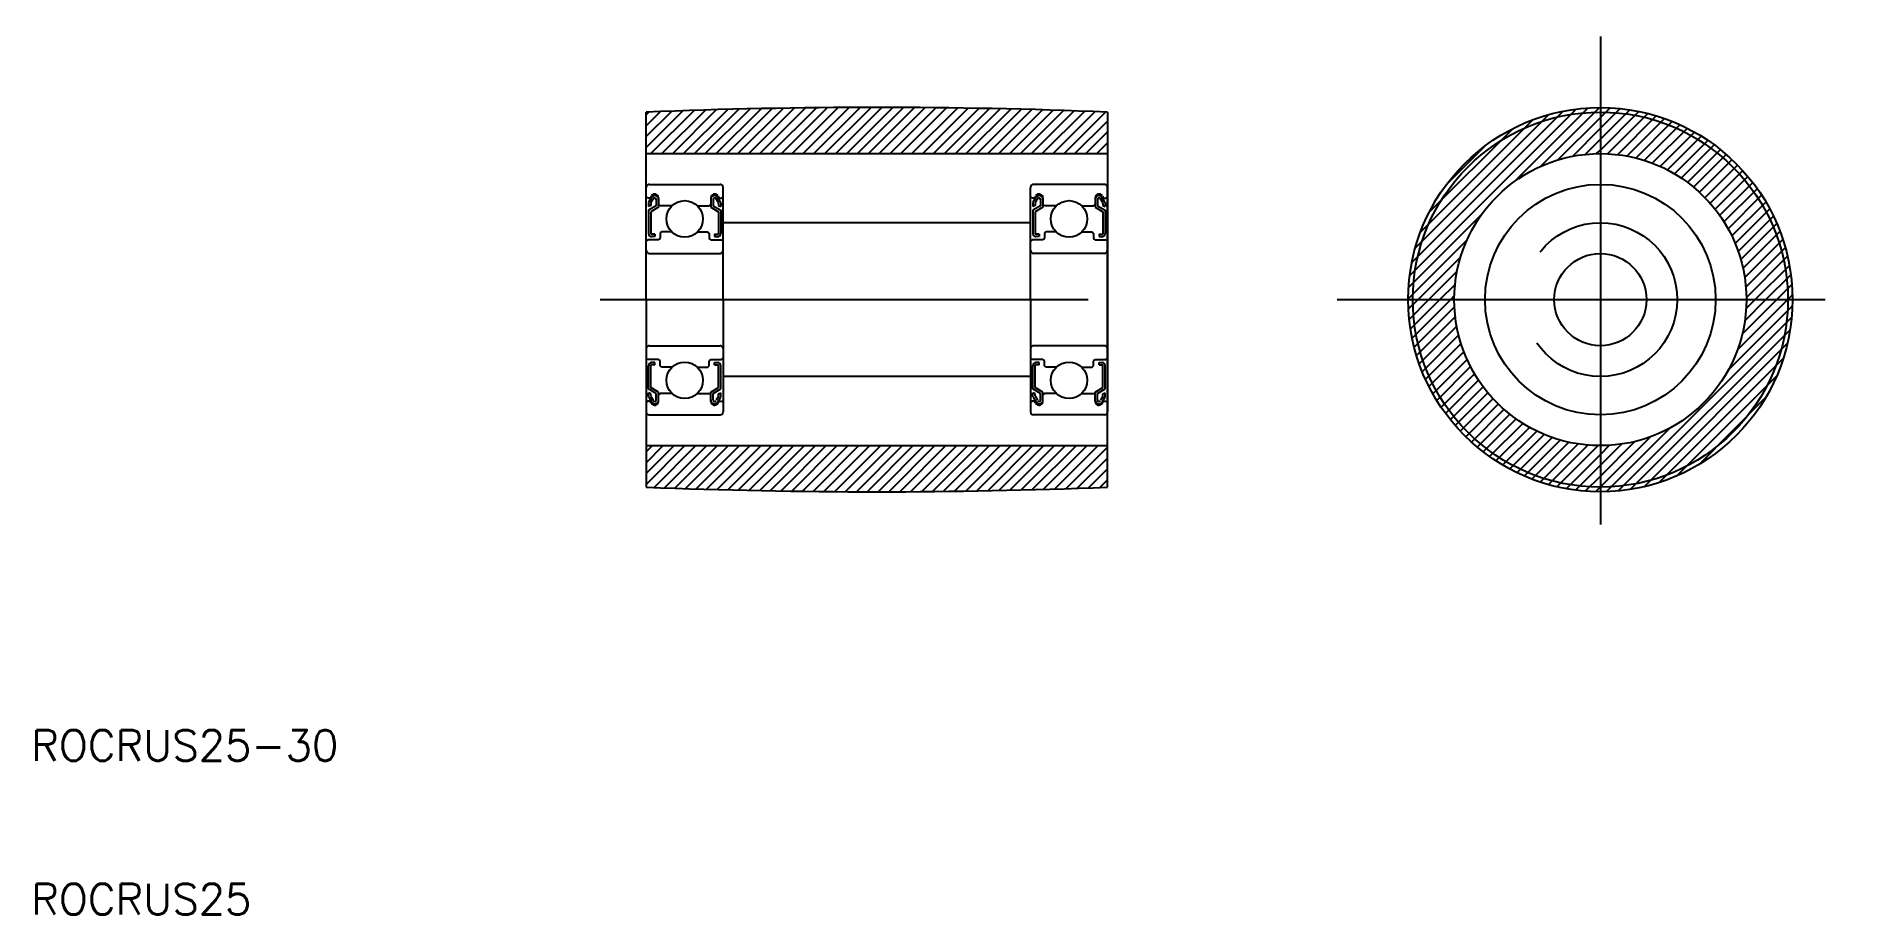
# Model space of a CAD drawing. Extents: x 10 to 129, y 10 to 67.
import ezdxf

# ---------------------------------------------------------------- set-up
doc = ezdxf.new("R2010")
doc.units = 0
doc.linetypes.add('CENTER', pattern=[50.8, 31.75, -6.35, 6.35, -6.35])
doc.linetypes.add('DASHED', pattern=[19.05, 12.7, -6.35])
doc.layers.get('0').update_dxf_attribs({"linetype": 'CONTINUOUS'})
doc.layers.add('CENTER', color=1, linetype='CENTER')
doc.styles.get("Standard").update_dxf_attribs({"font": 'txt.shx', "bigfont": 'extfont.shx'})

# ---------------------------------------------------------------- blocks, each defined once
blk = doc.blocks.new('*X1')
at = {"color": 0, "linetype": 'CONTINUOUS'}
for p, q in [((50, 59.9), (52.39, 62.29)), ((50, 60.61), (51.66, 62.26)), ((50, 61.31), (50.92, 62.24)), ((50, 62.02), (50.19, 62.21)), ((50.31, 59.5), (53.12, 62.31)), ((51.01, 59.5), (53.85, 62.33)), ((51.72, 59.5), (54.58, 62.36)), ((52.43, 59.5), (55.3, 62.37)), ((53.14, 59.5), (56.03, 62.39)), ((53.84, 59.5), (56.75, 62.41)), ((54.55, 59.5), (57.47, 62.42)), ((55.26, 59.5), (58.2, 62.44)), ((55.96, 59.5), (58.92, 62.45)), ((56.67, 59.5), (59.63, 62.46)), ((57.38, 59.5), (60.35, 62.47)), ((58.09, 59.5), (61.07, 62.48)), ((58.79, 59.5), (61.78, 62.49)), ((59.5, 59.5), (62.49, 62.49)), ((60.21, 59.5), (63.2, 62.5)), ((60.91, 59.5), (63.91, 62.5)), ((61.62, 59.5), (64.62, 62.5)), ((62.33, 59.5), (65.33, 62.5)), ((63.04, 59.5), (66.03, 62.5)), ((63.74, 59.5), (66.74, 62.5)), ((64.45, 59.5), (67.44, 62.49)), ((65.16, 59.5), (68.14, 62.49)), ((65.86, 59.5), (68.84, 62.48)), ((66.57, 59.5), (69.54, 62.47)), ((67.28, 59.5), (70.24, 62.46)), ((67.99, 59.5), (70.94, 62.45)), ((68.69, 59.5), (71.63, 62.44)), ((69.4, 59.5), (72.33, 62.43)), ((70.11, 59.5), (73.02, 62.41)), ((70.81, 59.5), (73.71, 62.4)), ((71.52, 59.5), (74.4, 62.38)), ((72.23, 59.5), (75.09, 62.36)), ((72.94, 59.5), (75.78, 62.35)), ((73.64, 59.5), (76.47, 62.32)), ((74.35, 59.5), (77.15, 62.3)), ((75.06, 59.5), (77.84, 62.28)), ((75.76, 59.5), (78.52, 62.26)), ((76.47, 59.5), (79.2, 62.23)), ((77.18, 59.5), (79.88, 62.2)), ((99.66, 51.57), (110.48, 62.4)), ((99.79, 52.42), (109.64, 62.26)), ((100.01, 53.34), (108.71, 62.04)), ((106.48, 57.69), (111.27, 62.47)), ((108.16, 58.66), (112, 62.5)), ((109.29, 59.09), (112.06, 61.85)), ((112.06, 61.85), (112.69, 62.48)), ((112.06, 61.15), (113.35, 62.43)), ((112.06, 60.44), (113.97, 62.35)), ((112.06, 59.73), (114.57, 62.24)), ((112.52, 59.49), (115.15, 62.11)), ((113.17, 59.43), (115.7, 61.96)), ((77.88, 59.5), (80, 61.62)), ((78.59, 59.5), (80, 60.91)), ((100.36, 54.39), (107.66, 61.7)), ((100.91, 55.66), (106.4, 61.15)), ((110.24, 59.32), (112.06, 61.15)), ((113.79, 59.34), (116.23, 61.78)), ((114.37, 59.21), (116.74, 61.59)), ((114.92, 59.06), (117.24, 61.38)), ((115.44, 58.88), (117.72, 61.15)), ((115.94, 58.67), (118.18, 60.9)), ((116.42, 58.44), (118.62, 60.64)), ((79.3, 59.5), (80, 60.2)), ((102.09, 57.54), (104.52, 59.97)), ((111.07, 59.45), (112.06, 60.44)), ((111.82, 59.5), (112.06, 59.73)), ((116.88, 58.19), (119.05, 60.36)), ((117.31, 57.91), (119.47, 60.07)), ((117.73, 57.62), (119.87, 59.76)), ((118.12, 57.31), (120.25, 59.44)), ((118.5, 56.98), (120.62, 59.1)), ((118.86, 56.63), (120.98, 58.75)), ((119.2, 56.27), (121.32, 58.39)), ((119.52, 55.88), (121.65, 58.01)), ((119.82, 55.47), (121.97, 57.62)), ((120.1, 55.05), (122.27, 57.21)), ((120.37, 54.61), (122.55, 56.79)), ((120.61, 54.14), (122.82, 56.35)), ((120.83, 53.65), (123.08, 55.9)), ((99.58, 50.79), (104.37, 55.58)), ((121.02, 53.14), (123.32, 55.43)), ((121.19, 52.6), (123.54, 54.95)), ((99.56, 50.06), (103.39, 53.9)), ((121.34, 52.04), (123.74, 54.44)), ((121.45, 51.44), (123.93, 53.92)), ((100.2, 50), (102.97, 52.76)), ((121.52, 50.81), (124.09, 53.38)), ((121.56, 50.14), (124.24, 52.82)), ((100.91, 50), (102.73, 51.82)), ((122.12, 50), (124.36, 52.23)), ((122.83, 50), (124.45, 51.62)), ((99.57, 49.37), (100.2, 50)), ((99.62, 48.71), (100.91, 50)), ((99.71, 48.09), (101.62, 50)), ((99.81, 47.49), (102.33, 50)), ((101.62, 50), (102.61, 50.99)), ((102.33, 50), (102.56, 50.24)), ((120.98, 46.73), (124.25, 50)), ((121.29, 47.75), (123.54, 50)), ((121.46, 48.63), (122.83, 50)), ((121.54, 49.42), (122.12, 50)), ((123.54, 50), (124.52, 50.98)), ((124.25, 50), (124.55, 50.31)), ((99.95, 46.91), (102.57, 49.54)), ((100.1, 46.36), (102.62, 48.88)), ((113.21, 37.55), (124.5, 48.84)), ((120.39, 45.44), (124.55, 49.6)), ((100.27, 45.83), (102.72, 48.27)), ((100.47, 45.31), (102.84, 47.69)), ((114.02, 37.66), (124.4, 48.04)), ((100.68, 44.82), (103, 47.14)), ((100.91, 44.34), (103.18, 46.61)), ((114.9, 37.83), (124.23, 47.16)), ((101.16, 43.88), (103.39, 46.11)), ((101.42, 43.44), (103.62, 45.64)), ((101.7, 43.01), (103.87, 45.18)), ((115.88, 38.1), (123.96, 46.18)), ((101.99, 42.59), (104.14, 44.75)), ((102.3, 42.19), (104.43, 44.33)), ((117.01, 38.52), (123.53, 45.05)), ((102.62, 41.81), (104.75, 43.93)), ((102.95, 41.44), (105.08, 43.56)), ((103.3, 41.08), (105.42, 43.2)), ((103.67, 40.73), (105.79, 42.86)), ((118.46, 39.26), (122.79, 43.6)), ((104.05, 40.41), (106.18, 42.54)), ((104.44, 40.09), (106.58, 42.24)), ((104.84, 39.79), (107.01, 41.95)), ((105.27, 39.51), (107.45, 41.69)), ((112.46, 37.51), (116.62, 41.67)), ((50, 37.98), (52.52, 40.5)), ((50, 38.69), (51.81, 40.5)), ((50, 39.39), (51.11, 40.5)), ((50, 40.1), (50.4, 40.5)), ((50.51, 37.78), (53.23, 40.5)), ((51.19, 37.75), (53.94, 40.5)), ((51.87, 37.73), (54.64, 40.5)), ((52.56, 37.71), (55.35, 40.5)), ((53.24, 37.68), (56.06, 40.5)), ((53.93, 37.66), (56.76, 40.5)), ((54.61, 37.64), (57.47, 40.5)), ((55.3, 37.63), (58.18, 40.5)), ((55.99, 37.61), (58.88, 40.5)), ((56.68, 37.59), (59.59, 40.5)), ((57.38, 37.58), (60.3, 40.5)), ((58.07, 37.56), (61.01, 40.5)), ((58.77, 37.55), (61.71, 40.5)), ((59.46, 37.54), (62.42, 40.5)), ((60.16, 37.53), (63.13, 40.5)), ((60.86, 37.52), (63.83, 40.5)), ((61.56, 37.52), (64.54, 40.5)), ((62.26, 37.51), (65.25, 40.5)), ((62.96, 37.51), (65.96, 40.5)), ((63.67, 37.5), (66.66, 40.5)), ((64.37, 37.5), (67.37, 40.5)), ((65.08, 37.5), (68.08, 40.5)), ((65.79, 37.5), (68.78, 40.5)), ((66.49, 37.5), (69.49, 40.5)), ((67.2, 37.51), (70.2, 40.5)), ((67.92, 37.51), (70.91, 40.5)), ((68.63, 37.52), (71.61, 40.5)), ((69.34, 37.53), (72.32, 40.5)), ((70.06, 37.53), (73.03, 40.5)), ((70.78, 37.54), (73.73, 40.5)), ((71.5, 37.56), (74.44, 40.5)), ((72.22, 37.57), (75.15, 40.5)), ((72.94, 37.58), (75.86, 40.5)), ((73.66, 37.6), (76.56, 40.5)), ((74.39, 37.62), (77.27, 40.5)), ((75.11, 37.64), (77.98, 40.5)), ((75.84, 37.66), (78.68, 40.5)), ((76.57, 37.68), (79.39, 40.5)), ((105.7, 39.24), (107.92, 41.45)), ((106.16, 38.98), (108.41, 41.23)), ((106.62, 38.74), (108.92, 41.03)), ((107.11, 38.52), (109.45, 40.86)), ((107.61, 38.32), (110.02, 40.72)), ((108.14, 38.13), (110.61, 40.61)), ((108.68, 37.97), (111.25, 40.53)), ((109.24, 37.82), (111.92, 40.5)), ((112.06, 37.81), (115.33, 41.08)), ((112.06, 38.52), (114.31, 40.77)), ((112.06, 39.23), (113.43, 40.6)), ((112.06, 39.93), (112.64, 40.52)), ((77.3, 37.7), (80, 40.4)), ((78.03, 37.73), (80, 39.69)), ((109.83, 37.7), (112.06, 39.93)), ((110.44, 37.61), (112.06, 39.23)), ((78.76, 37.75), (80, 38.99)), ((79.5, 37.78), (80, 38.28)), ((111.08, 37.54), (112.06, 38.52)), ((111.75, 37.5), (112.06, 37.81))]:
    blk.add_line(p, q, dxfattribs=at)

msp = doc.modelspace()

# ---------------------------------------------------------------- linework, layer by layer
at = {"color": 7, "linetype": 'CONTINUOUS'}
for p, q in [((50, 50), (50, 62.2)), ((80, 62.2), (80, 50)), ((50, 59.5), (80, 59.5)), ((50, 50), (50, 57.3)), ((50.2, 57.5), (54.8, 57.5)), ((55, 50), (55, 57.3)), ((75, 50), (75, 57.3)), ((79.8, 57.5), (75.2, 57.5)), ((80, 50), (80, 57.3)), ((50.1, 56.6), (50, 56.7)), ((50.25, 56.6), (50.1, 56.6)), ((50.15, 56.3), (50.15, 56.06)), ((50.3, 56.12), (50.15, 56.06)), ((50.65, 56.1), (50.15, 55.81)), ((50.16, 56.35), (50.36, 56.69)), ((50.33, 56.74), (50.25, 56.6)), ((50.3, 56.26), (50.3, 56.12)), ((50.8, 56.01), (50.3, 55.72)), ((50.31, 56.31), (50.45, 56.55)), ((50.65, 56.52), (50.65, 56.1)), ((50.8, 56.62), (50.8, 56.2)), ((50.8, 56.52), (50.8, 56.01)), ((50.9, 56.1), (50.8, 56.2)), ((51.67, 56.1), (50.9, 56.1)), ((53.33, 56.1), (54.1, 56.1)), ((54.1, 56.1), (54.2, 56.2)), ((54.2, 56.62), (54.2, 56.2)), ((54.2, 56.52), (54.2, 56.01)), ((54.2, 56.01), (54.7, 55.72)), ((54.35, 56.52), (54.35, 56.1)), ((54.35, 56.1), (54.85, 55.81)), ((54.69, 56.31), (54.55, 56.55)), ((54.84, 56.35), (54.64, 56.69)), ((54.67, 56.74), (54.75, 56.6)), ((54.7, 56.26), (54.7, 56.12)), ((54.7, 56.12), (54.85, 56.06)), ((54.75, 56.6), (54.9, 56.6)), ((54.85, 56.3), (54.85, 56.06)), ((54.9, 56.6), (55, 56.7)), ((75.1, 56.6), (75, 56.7)), ((75.25, 56.6), (75.1, 56.6)), ((75.15, 56.3), (75.15, 56.06)), ((75.3, 56.12), (75.15, 56.06)), ((75.65, 56.1), (75.15, 55.81)), ((75.16, 56.35), (75.36, 56.69)), ((75.33, 56.74), (75.25, 56.6)), ((75.3, 56.26), (75.3, 56.12)), ((75.8, 56.01), (75.3, 55.72)), ((75.31, 56.31), (75.45, 56.55)), ((75.65, 56.52), (75.65, 56.1)), ((75.8, 56.62), (75.8, 56.2)), ((75.8, 56.52), (75.8, 56.01)), ((75.9, 56.1), (75.8, 56.2)), ((76.67, 56.1), (75.9, 56.1)), ((78.33, 56.1), (79.1, 56.1)), ((79.1, 56.1), (79.2, 56.2)), ((79.2, 56.62), (79.2, 56.2)), ((79.2, 56.52), (79.2, 56.01)), ((79.2, 56.01), (79.7, 55.72)), ((79.35, 56.52), (79.35, 56.1)), ((79.35, 56.1), (79.85, 55.81)), ((79.69, 56.31), (79.55, 56.55)), ((79.84, 56.35), (79.64, 56.69)), ((79.67, 56.74), (79.75, 56.6)), ((79.7, 56.26), (79.7, 56.12)), ((79.7, 56.12), (79.85, 56.06)), ((79.75, 56.6), (79.9, 56.6)), ((79.85, 56.3), (79.85, 56.06)), ((79.9, 56.6), (80, 56.7)), ((50.15, 55.81), (50.15, 54.3)), ((50.3, 55.72), (50.3, 54.25)), ((54.7, 55.72), (54.7, 54.25)), ((54.85, 55.81), (54.85, 54.3)), ((75, 55), (55, 55)), ((75.15, 55.81), (75.15, 54.3)), ((75.3, 55.72), (75.3, 54.25)), ((79.7, 55.72), (79.7, 54.25)), ((79.85, 55.81), (79.85, 54.3)), ((50.1, 53.9), (50, 53.8)), ((50, 53.65), (50, 53.65)), ((50.8, 53.9), (50.1, 53.9)), ((50.55, 54.25), (50.3, 54.25)), ((50.55, 54.1), (50.35, 54.1)), ((50.55, 54.25), (50.55, 54.1)), ((51, 54.4), (50.9, 54.3)), ((50.9, 54.3), (50.9, 54)), ((51.67, 54.4), (51, 54.4)), ((53.33, 54.4), (54, 54.4)), ((54, 54.4), (54.1, 54.3)), ((54.1, 54.3), (54.1, 54)), ((54.2, 53.9), (54.9, 53.9)), ((54.45, 54.25), (54.45, 54.1)), ((54.45, 54.25), (54.7, 54.25)), ((54.45, 54.1), (54.65, 54.1)), ((54.9, 53.9), (55, 53.8)), ((75.1, 53.9), (75, 53.8)), ((75.8, 53.9), (75.1, 53.9)), ((75.55, 54.25), (75.3, 54.25)), ((75.55, 54.1), (75.35, 54.1)), ((75.55, 54.25), (75.55, 54.1)), ((76, 54.4), (75.9, 54.3)), ((75.9, 54.3), (75.9, 54)), ((76.67, 54.4), (76, 54.4)), ((78.33, 54.4), (79, 54.4)), ((79, 54.4), (79.1, 54.3)), ((79.1, 54.3), (79.1, 54)), ((79.2, 53.9), (79.9, 53.9)), ((79.45, 54.25), (79.45, 54.1)), ((79.45, 54.25), (79.7, 54.25)), ((79.45, 54.1), (79.65, 54.1)), ((79.9, 53.9), (80, 53.8)), ((80, 53.65), (80, 53.65)), ((50.2, 53), (54.8, 53)), ((79.8, 53), (75.2, 53)), ((50, 51.83), (50, 51.83)), ((80, 51.83), (80, 51.83)), ((50, 50), (50, 37.8)), ((50, 50), (50, 42.7)), ((55, 50), (55, 42.7)), ((75, 50), (75, 42.7)), ((80, 37.8), (80, 50)), ((80, 50), (80, 42.7)), ((50.2, 47), (54.8, 47)), ((79.8, 47), (75.2, 47)), ((50.1, 46.1), (50, 46.2)), ((50.8, 46.1), (50.1, 46.1)), ((50.15, 44.19), (50.15, 45.7)), ((50.55, 45.75), (50.3, 45.75)), ((50.3, 44.28), (50.3, 45.75)), ((50.55, 45.9), (50.35, 45.9)), ((50.55, 45.75), (50.55, 45.9)), ((50.9, 45.7), (50.9, 46)), ((51, 45.6), (50.9, 45.7)), ((51.67, 45.6), (51, 45.6)), ((53.33, 45.6), (54, 45.6)), ((54, 45.6), (54.1, 45.7)), ((54.1, 45.7), (54.1, 46)), ((54.2, 46.1), (54.9, 46.1)), ((54.45, 45.75), (54.45, 45.9)), ((54.45, 45.9), (54.65, 45.9)), ((54.45, 45.75), (54.7, 45.75)), ((54.7, 44.28), (54.7, 45.75)), ((54.85, 44.19), (54.85, 45.7)), ((54.9, 46.1), (55, 46.2)), ((75.1, 46.1), (75, 46.2)), ((75.8, 46.1), (75.1, 46.1)), ((75.15, 44.19), (75.15, 45.7)), ((75.55, 45.75), (75.3, 45.75)), ((75.3, 44.28), (75.3, 45.75)), ((75.55, 45.9), (75.35, 45.9)), ((75.55, 45.75), (75.55, 45.9)), ((75.9, 45.7), (75.9, 46)), ((76, 45.6), (75.9, 45.7)), ((76.67, 45.6), (76, 45.6)), ((78.33, 45.6), (79, 45.6)), ((79, 45.6), (79.1, 45.7)), ((79.1, 45.7), (79.1, 46)), ((79.2, 46.1), (79.9, 46.1)), ((79.45, 45.9), (79.65, 45.9)), ((79.45, 45.75), (79.45, 45.9)), ((79.45, 45.75), (79.7, 45.75)), ((79.7, 44.28), (79.7, 45.75)), ((79.85, 44.19), (79.85, 45.7)), ((79.9, 46.1), (80, 46.2)), ((50.65, 43.9), (50.15, 44.19)), ((50.8, 43.99), (50.3, 44.28)), ((50.8, 43.47), (50.8, 43.99)), ((54.2, 43.99), (54.7, 44.28)), ((54.2, 43.47), (54.2, 43.99)), ((54.35, 43.9), (54.85, 44.19)), ((75, 45), (55, 45)), ((75.65, 43.9), (75.15, 44.19)), ((75.8, 43.99), (75.3, 44.28)), ((75.8, 43.47), (75.8, 43.99)), ((79.2, 43.99), (79.7, 44.28)), ((79.2, 43.47), (79.2, 43.99)), ((79.35, 43.9), (79.85, 44.19)), ((50.1, 43.4), (50, 43.3)), ((50.25, 43.4), (50.1, 43.4)), ((50.3, 43.88), (50.15, 43.94)), ((50.15, 43.7), (50.15, 43.94)), ((50.16, 43.65), (50.36, 43.31)), ((50.33, 43.26), (50.25, 43.4)), ((50.3, 43.74), (50.3, 43.88)), ((50.31, 43.69), (50.45, 43.45)), ((50.65, 43.47), (50.65, 43.9)), ((50.9, 43.9), (50.8, 43.8)), ((50.8, 43.38), (50.8, 43.8)), ((51.67, 43.9), (50.9, 43.9)), ((53.33, 43.9), (54.1, 43.9)), ((54.1, 43.9), (54.2, 43.8)), ((54.2, 43.38), (54.2, 43.8)), ((54.35, 43.47), (54.35, 43.9)), ((54.69, 43.69), (54.55, 43.45)), ((54.84, 43.65), (54.64, 43.31)), ((54.67, 43.26), (54.75, 43.4)), ((54.7, 43.88), (54.85, 43.94)), ((54.7, 43.74), (54.7, 43.88)), ((54.75, 43.4), (54.9, 43.4)), ((54.85, 43.7), (54.85, 43.94)), ((54.9, 43.4), (55, 43.3)), ((75.1, 43.4), (75, 43.3)), ((75.25, 43.4), (75.1, 43.4)), ((75.3, 43.88), (75.15, 43.94)), ((75.15, 43.7), (75.15, 43.94)), ((75.16, 43.65), (75.36, 43.31)), ((75.33, 43.26), (75.25, 43.4)), ((75.3, 43.74), (75.3, 43.88)), ((75.31, 43.69), (75.45, 43.45)), ((75.65, 43.47), (75.65, 43.9)), ((75.9, 43.9), (75.8, 43.8)), ((75.8, 43.38), (75.8, 43.8)), ((76.67, 43.9), (75.9, 43.9)), ((78.33, 43.9), (79.1, 43.9)), ((79.1, 43.9), (79.2, 43.8)), ((79.2, 43.38), (79.2, 43.8)), ((79.35, 43.47), (79.35, 43.9)), ((79.69, 43.69), (79.55, 43.45)), ((79.84, 43.65), (79.64, 43.31)), ((79.67, 43.26), (79.75, 43.4)), ((79.7, 43.88), (79.85, 43.94)), ((79.7, 43.74), (79.7, 43.88)), ((79.75, 43.4), (79.9, 43.4)), ((79.85, 43.7), (79.85, 43.94)), ((79.9, 43.4), (80, 43.3)), ((50.2, 42.5), (54.8, 42.5)), ((79.8, 42.5), (75.2, 42.5)), ((50, 40.5), (80, 40.5))]:
    msp.add_line(p, q, dxfattribs=at)
for centre, radius in [((112.06, 50), 12.5), ((112.06, 50), 12.2), ((112.06, 50), 9.5), ((112.06, 50), 7.5), ((52.5, 55.25), 1.19), ((77.5, 55.25), 1.19), ((112.06, 50), 3), ((52.5, 44.75), 1.19), ((77.5, 44.75), 1.19)]:
    msp.add_circle(centre, radius, dxfattribs=at)
at = {"color": 3, "linetype": 'DASHED'}
msp.add_circle((112.06, 50), 5, dxfattribs=at)
at = {"color": 7, "linetype": 'CONTINUOUS'}
for centre, radius, start, end in [((65, -312.65), 375.15, 87.7085, 92.2915), ((50.2, 57.3), 0.2, 90, 180), ((54.8, 57.3), 0.2, 0, 90), ((75.2, 57.3), 0.2, 90, 180), ((79.8, 57.3), 0.2, 0, 90), ((50.25, 56.3), 0.1, 150.0003, 180.0006), ((50.4, 56.26), 0.1, 150.0003, 180.0006), ((50.55, 56.62), 0.25, 359.9996, 150.0002), ((50.55, 56.52), 0.25, 0, 139.1944), ((50.55, 56.52), 0.1, 0, 167.1249), ((54.45, 56.62), 0.25, 29.9998, 180.0004), ((54.45, 56.52), 0.25, 40.8056, 180), ((54.45, 56.52), 0.1, 12.8751, 180), ((54.6, 56.26), 0.1, 359.9994, 29.9997), ((54.75, 56.3), 0.1, 359.9994, 29.9997), ((75.25, 56.3), 0.1, 150.0003, 180.0006), ((75.4, 56.26), 0.1, 150.0003, 180.0006), ((75.55, 56.62), 0.25, 359.9996, 150.0002), ((75.55, 56.52), 0.25, 0, 139.1944), ((75.55, 56.52), 0.1, 0, 167.1249), ((79.45, 56.62), 0.25, 29.9998, 180.0004), ((79.45, 56.52), 0.25, 40.8056, 180), ((79.45, 56.52), 0.1, 12.8751, 180), ((79.6, 56.26), 0.1, 359.9994, 29.9997), ((79.75, 56.3), 0.1, 359.9994, 29.9997), ((50.35, 54.3), 0.2, 180.0003, 270.0003), ((50.8, 54), 0.1, 270.0006, 0), ((54.2, 54), 0.1, 180, 269.9994), ((54.65, 54.3), 0.2, 269.9997, 359.9997), ((75.35, 54.3), 0.2, 180.0003, 270.0003), ((75.8, 54), 0.1, 270.0006, 0), ((79.2, 54), 0.1, 180, 269.9994), ((79.65, 54.3), 0.2, 269.9997, 359.9997), ((50.2, 53.2), 0.2, 180, 270), ((54.8, 53.2), 0.2, 270, 0), ((75.2, 53.2), 0.2, 180, 270), ((79.8, 53.2), 0.2, 270, 0), ((50.2, 46.8), 0.2, 90, 180), ((54.8, 46.8), 0.2, 0, 90), ((75.2, 46.8), 0.2, 90, 180), ((79.8, 46.8), 0.2, 0, 90), ((50.35, 45.7), 0.2, 89.9997, 179.9997), ((50.8, 46), 0.1, 0, 89.9994), ((54.2, 46), 0.1, 90.0006, 180), ((54.65, 45.7), 0.2, 0.0003, 90.0003), ((75.35, 45.7), 0.2, 89.9997, 179.9997), ((75.8, 46), 0.1, 0, 89.9994), ((79.2, 46), 0.1, 90.0006, 180), ((79.65, 45.7), 0.2, 0.0003, 90.0003), ((50.25, 43.7), 0.1, 179.9994, 209.9997), ((50.4, 43.74), 0.1, 179.9994, 209.9997), ((50.55, 43.38), 0.25, 209.9998, 0.0004), ((50.55, 43.47), 0.25, 220.8056, 0), ((50.55, 43.47), 0.1, 192.8751, 0), ((54.45, 43.47), 0.25, 180, 319.1944), ((54.45, 43.38), 0.25, 179.9996, 330.0002), ((54.45, 43.47), 0.1, 180, 347.1249), ((54.6, 43.74), 0.1, 330.0003, 0.0006), ((54.75, 43.7), 0.1, 330.0003, 0.0006), ((75.25, 43.7), 0.1, 179.9994, 209.9997), ((75.4, 43.74), 0.1, 179.9994, 209.9997), ((75.55, 43.38), 0.25, 209.9998, 0.0004), ((75.55, 43.47), 0.25, 220.8056, 0), ((75.55, 43.47), 0.1, 192.8751, 0), ((79.45, 43.47), 0.25, 180, 319.1944), ((79.45, 43.38), 0.25, 179.9996, 330.0002), ((79.45, 43.47), 0.1, 180, 347.1249), ((79.6, 43.74), 0.1, 330.0003, 0.0006), ((79.75, 43.7), 0.1, 330.0003, 0.0006), ((50.2, 42.7), 0.2, 180, 270), ((54.8, 42.7), 0.2, 270, 0), ((75.2, 42.7), 0.2, 180, 270), ((79.8, 42.7), 0.2, 270, 0), ((65, 412.65), 375.15, 267.7085, 272.2915)]:
    msp.add_arc(centre, radius, start, end, dxfattribs=at)
at = {"layer": 'CENTER', "color": 1, "linetype": 'CENTER'}
for p, q in [((112.06, 67.12), (112.06, 32.88)), ((47, 50), (83, 50)), ((94.94, 50), (129.17, 50))]:
    msp.add_line(p, q, dxfattribs=at)

# ---------------------------------------------------------------- block references
at = {"color": 3, "linetype": 'CONTINUOUS'}
msp.add_blockref('*X1', (0, 0), dxfattribs=at)

# ---------------------------------------------------------------- texts
at = {"color": 7, "linetype": 'CONTINUOUS'}
for s, p in [('ROCRUS25-30', (10, 20)), ('ROCRUS25', (10, 10))]:
    msp.add_text(s, height=2, dxfattribs=at).set_placement(p)

doc.saveas('drawing.dxf')
